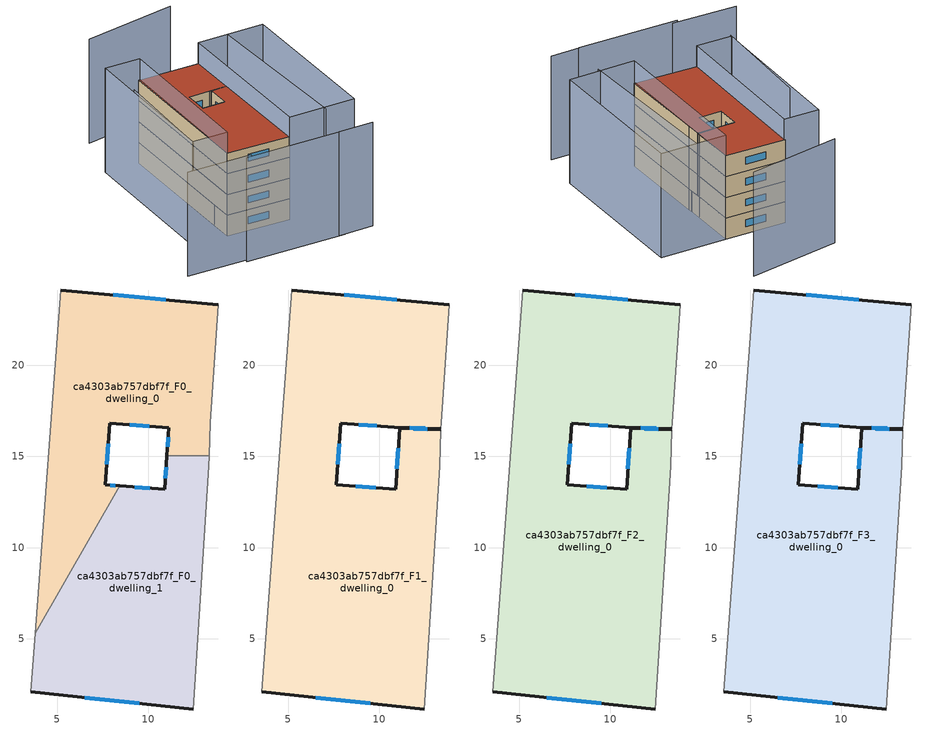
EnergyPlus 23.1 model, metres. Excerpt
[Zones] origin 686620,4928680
ca4303ab757dbf7f_F0_dwelling_0
 floor ground (EU_floor_Construction): 13.84,23.33 13.39,16.86 13.33,15.05 11.02,15.03 11.13,16.58 7.89,16.82 7.63,13.43 8.45,13.38 3.79,5.3 5.2,24.13 z0
 wall outside (EU_wall_Construction): 8.45,13.38 7.63,13.43 7.89,16.82 11.13,16.58 11.02,15.03 / 13.84,23.33 5.2,24.13 z0:3
 wall adiabatic (EU_wall_Construction): 13.33,15.05 13.39,16.86 13.84,23.33 / 5.2,24.13 3.79,5.3 z0:3
 wall to ca4303ab757dbf7f_F0_dwelling_1 (EU_wall_Construction): 11.02,15.03 13.33,15.05 / 3.79,5.3 8.45,13.38 z0:3
 window (EU_Window_Construction): 11.1,16.07 11.06,15.54 / 8.97,16.74 10.05,16.66 / 7.72,14.56 7.81,15.69 / 8.18,13.4 7.9,13.42 / 10.96,23.6 8.08,23.87 z1:2
 roof outside (EU_roof_Construction): 13.33,15.05 13.38,16.53 10.84,16.61 11.13,16.58 11.02,15.03 11.13,16.55 13.38,16.48 z3
ca4303ab757dbf7f_F0_dwelling_1
 floor ground (EU_floor_Construction): 13.33,15.05 13.31,14.46 12.46,1.14 3.55,2.08 3.79,5.3 8.45,13.38 10.89,13.21 11.02,15.03 z0
 wall outside (EU_wall_Construction): 3.55,2.08 12.46,1.14 / 11.02,15.03 10.89,13.21 8.45,13.38 z0:3
 wall adiabatic (EU_wall_Construction): 3.79,5.3 3.55,2.08 / 12.46,1.14 13.31,14.46 13.33,15.05 z0:3
 window (EU_Window_Construction): 6.52,1.76 9.49,1.45 / 10.08,13.26 9.26,13.32 / 10.98,14.42 10.93,13.81 z1:2
ca4303ab757dbf7f_F1_dwelling_0
 floor to ca4303ab757dbf7f_F0_dwelling_0 (EU_floor_Construction): 13.84,23.33 13.39,16.86 13.38,16.53 10.84,16.61 7.89,16.82 7.63,13.43 8.45,13.38 3.79,5.3 5.2,24.13 z3; 13.38,16.48 13.33,15.05 11.02,15.03 11.13,16.55 z3
 floor to ca4303ab757dbf7f_F0_dwelling_1 (EU_floor_Construction): 13.33,15.05 13.31,14.46 12.46,1.14 3.55,2.08 3.79,5.3 8.45,13.38 10.89,13.21 11.02,15.03 z3
 wall outside (EU_wall_Construction): 13.38,16.53 10.83,16.61 / 13.38,16.48 11.13,16.55 10.89,13.21 7.63,13.43 7.89,16.82 10.83,16.61 / 3.55,2.08 12.46,1.14 / 13.84,23.33 5.2,24.13 z3:6
 wall adiabatic (EU_wall_Construction): 13.38,16.53 13.39,16.86 13.84,23.33 / 12.46,1.14 13.31,14.46 13.38,16.48 / 5.2,24.13 3.55,2.08 z3:6
 window (EU_Window_Construction): 12.53,16.55 11.68,16.58 / 8.87,16.75 9.85,16.68 / 7.72,14.56 7.81,15.69 / 9.81,13.28 8.72,13.36 / 11.05,15.44 10.97,14.32 / 12.63,16.5 11.88,16.53 / 6.52,1.76 9.49,1.45 / 10.96,23.6 8.08,23.87 z4:5
ca4303ab757dbf7f_F2_dwelling_0
 floor to ca4303ab757dbf7f_F1_dwelling_0 (EU_floor_Construction): 13.84,23.33 13.39,16.86 13.38,16.53 10.83,16.61 7.89,16.82 7.63,13.43 10.89,13.21 11.13,16.55 13.38,16.48 13.31,14.46 12.46,1.14 3.55,2.08 5.2,24.13 z6
 wall outside (EU_wall_Construction): 13.38,16.53 10.83,16.61 / 13.38,16.48 11.13,16.55 10.89,13.21 7.63,13.43 7.89,16.82 10.83,16.61 / 3.55,2.08 12.46,1.14 / 13.84,23.33 5.2,24.13 z6:9
 wall adiabatic (EU_wall_Construction): 13.38,16.53 13.39,16.86 13.84,23.33 / 12.46,1.14 13.31,14.46 13.38,16.48 / 5.2,24.13 3.55,2.08 z6:9
 window (EU_Window_Construction): 12.53,16.55 11.68,16.58 / 8.87,16.75 9.85,16.68 / 7.72,14.56 7.81,15.69 / 9.81,13.28 8.72,13.36 / 11.05,15.44 10.97,14.32 / 12.63,16.5 11.88,16.53 / 6.52,1.76 9.49,1.45 / 10.96,23.6 8.08,23.87 z7:8
ca4303ab757dbf7f_F3_dwelling_0
 floor to ca4303ab757dbf7f_F2_dwelling_0 (EU_floor_Construction): 13.84,23.33 13.39,16.86 13.38,16.53 10.83,16.61 7.89,16.82 7.63,13.43 10.89,13.21 11.13,16.55 13.38,16.48 13.31,14.46 12.46,1.14 3.55,2.08 5.2,24.13 z9
 wall outside (EU_wall_Construction): 13.38,16.53 10.83,16.61 / 13.38,16.48 11.13,16.55 10.89,13.21 7.63,13.43 7.89,16.82 10.83,16.61 / 3.55,2.08 12.46,1.14 / 13.84,23.33 5.2,24.13 z9:12
 wall adiabatic (EU_wall_Construction): 13.38,16.53 13.39,16.86 13.84,23.33 / 12.46,1.14 13.31,14.46 13.38,16.48 / 5.2,24.13 3.55,2.08 z9:12
 window (EU_Window_Construction): 12.53,16.55 11.68,16.58 / 8.87,16.75 9.85,16.68 / 7.72,14.56 7.81,15.69 / 9.81,13.28 8.72,13.36 / 11.05,15.44 10.97,14.32 / 12.63,16.5 11.88,16.53 / 6.52,1.76 9.49,1.45 / 10.96,23.6 8.08,23.87 z10:11
 roof outside (EU_roof_Construction): 12.46,1.14 13.31,14.46 13.38,16.48 11.13,16.55 10.89,13.21 7.63,13.43 7.89,16.82 10.83,16.61 13.38,16.53 13.39,16.86 13.84,23.33 5.2,24.13 3.55,2.08 z12
shading: -6.49,-3.6 2.69,-4.49 / 1.75,-4.76 16.09,-5.95 / 15.21,-5.9 20.17,-6.2 / 0.2,17.84 -1.51,2.28 / 17.23,-0.02 18.08,22.95 / 16.42,33.26 3.05,31.97 / 12.29,0.82 13.84,23.33 / 13.84,23.33 23.28,22.69 / 23.28,22.69 21.74,0.17 / 21.74,0.17 12.29,0.82 / -1.49,2.49 0.35,24.57 / 0.35,24.57 5.39,24.15 / 5.39,24.15 3.55,2.07 / 3.55,2.07 -1.49,2.49 z0:15
[Building]
EU S2 Campaign: North Axis=0; Terrain=City; Solar Distribution=FullExterior
[Site:Location]
Bologna: Latitude=44.5; Longitude=11.25; Time Zone=1; Elevation=37
[SizingPeriod:WeatherFileDays]
AnnualSizingPeriod: Begin Month=1; Begin Day of Month=1; End Month=12; End Day of Month=31; Day of Week for Start Day=Monday; Use Weather File Daylight Saving Period=No; Use Weather File Rain and Snow Indicators=No
[MATERIAL]
EU_InternalMass_Material: Roughness=MediumRough; Thickness=0.1; Conductivity=1; Density=1800; Specific Heat=900; Thermal Absorptance=0.9; Solar Absorptance=0.7; Visible Absorptance=0.7
[MATERIAL:NOMASS] Roughness=MediumRough; Thermal Absorptance=0.9; Solar Absorptance=0.7; Visible Absorptance=0.7
Name | Thermal Resistance
EU_wall_NoMass | 0.937881
EU_roof_NoMass | 0.548572
EU_floor_NoMass | 0.71348
[WINDOWMATERIAL:SIMPLEGLAZINGSYSTEM]
EU_Window_SimpleGlazing: UFactor=4.25633; Solar Heat Gain Coefficient=0.85; Visible Transmittance=0.85
[CONSTRUCTION]
EU_wall_Construction: EU_wall_NoMass
EU_roof_Construction: EU_roof_NoMass
EU_floor_Construction: EU_floor_NoMass
EU_InternalMass_Construction: EU_InternalMass_Material
EU_Window_Construction: EU_Window_SimpleGlazing
[ZONE] Type=1; Multiplier=1; Ceiling Height=autocalculate; Floor Area=autocalculate; Part of Total Floor Area=Yes
Name | Volume
ca4303ab757dbf7f_F0_dwelling_0 | 276.59
ca4303ab757dbf7f_F1_dwelling_0 | 552.836
ca4303ab757dbf7f_F2_dwelling_0; ca4303ab757dbf7f_F3_dwelling_0 | 552.851
ca4303ab757dbf7f_F0_dwelling_1 | 276.58
[INTERNALMASS] Construction=EU_InternalMass_Construction
Name | Zone or ZoneList | Surface Area
ca4303ab757dbf7f_F0_dwelling_0_EU_InternalMass | ca4303ab757dbf7f_F0_dwelling_0 | 92.1969
ca4303ab757dbf7f_F0_dwelling_1_EU_InternalMass | ca4303ab757dbf7f_F0_dwelling_1 | 92.1932
ca4303ab757dbf7f_F1_dwelling_0_EU_InternalMass | ca4303ab757dbf7f_F1_dwelling_0 | 184.277
ca4303ab757dbf7f_F2_dwelling_0_EU_InternalMass | ca4303ab757dbf7f_F2_dwelling_0 | 184.277
ca4303ab757dbf7f_F3_dwelling_0_EU_InternalMass | ca4303ab757dbf7f_F3_dwelling_0 | 184.277
[OTHEREQUIPMENT] Fuel Type=Electricity; Design Level Calculation Method=Watts/Area; Power per Zone Floor Area=1; Fraction Latent=0; Fraction Radiant=0; Fraction Lost=0; Carbon Dioxide Generation Rate=0; EndUse Subcategory=EU_Step8_InternalGains
Name | Zone or ZoneList or Space or SpaceList | Schedule
EU_Step8_InternalGain_ca4303ab757dbf7f_F0_dwelling_0_f000 | ca4303ab757dbf7f_F0_dwelling_0 | EU_Step8_GainSchedule_ca4303ab757dbf7f_F0_dwelling_0_f000
EU_Step8_InternalGain_ca4303ab757dbf7f_F0_dwelling_1_f000 | ca4303ab757dbf7f_F0_dwelling_1 | EU_Step8_GainSchedule_ca4303ab757dbf7f_F0_dwelling_1_f000
EU_Step8_InternalGain_ca4303ab757dbf7f_F1_dwelling_0_f000 | ca4303ab757dbf7f_F1_dwelling_0 | EU_Step8_GainSchedule_ca4303ab757dbf7f_F1_dwelling_0_f000
EU_Step8_InternalGain_ca4303ab757dbf7f_F2_dwelling_0_f000 | ca4303ab757dbf7f_F2_dwelling_0 | EU_Step8_GainSchedule_ca4303ab757dbf7f_F2_dwelling_0_f000
EU_Step8_InternalGain_ca4303ab757dbf7f_F3_dwelling_0_f000 | ca4303ab757dbf7f_F3_dwelling_0 | EU_Step8_GainSchedule_ca4303ab757dbf7f_F3_dwelling_0_f000
[ZONEVENTILATION:DESIGNFLOWRATE] Schedule=EU_AlwaysOn; Design Flow Rate Calculation Method=AirChanges/Hour; Air Changes per Hour=0.687892; Ventilation Type=Natural; Fan Pressure Rise=0; Fan Total Efficiency=1; Constant Term Coefficient=1; Temperature Term Coefficient=0; Velocity Term Coefficient=0; Velocity Squared Term Coefficient=0; Minimum Indoor Temperature=-100; Maximum Indoor Temperature=100; Delta Temperature=-100; Minimum Outdoor Temperature=-100; Maximum Outdoor Temperature=100; Maximum Wind Speed=40
Name | Zone or ZoneList or Space or SpaceList
EU_ConstantAir_ca4303ab757dbf7f_F0_dwelling_0 | ca4303ab757dbf7f_F0_dwelling_0
EU_ConstantAir_ca4303ab757dbf7f_F0_dwelling_1 | ca4303ab757dbf7f_F0_dwelling_1
EU_ConstantAir_ca4303ab757dbf7f_F1_dwelling_0 | ca4303ab757dbf7f_F1_dwelling_0
EU_ConstantAir_ca4303ab757dbf7f_F2_dwelling_0 | ca4303ab757dbf7f_F2_dwelling_0
EU_ConstantAir_ca4303ab757dbf7f_F3_dwelling_0 | ca4303ab757dbf7f_F3_dwelling_0
[HVACTEMPLATE:THERMOSTAT] Constant Heating Setpoint=20; Constant Cooling Setpoint=50
EU_HeatOnly_ca4303ab757dbf7f_F0_dwelling_0; EU_HeatOnly_ca4303ab757dbf7f_F0_dwelling_1; EU_HeatOnly_ca4303ab757dbf7f_F1_dwelling_0; EU_HeatOnly_ca4303ab757dbf7f_F2_dwelling_0; EU_HeatOnly_ca4303ab757dbf7f_F3_dwelling_0
[HVACTEMPLATE:ZONE:IDEALLOADSAIRSYSTEM] System Availability Schedule=EU_AlwaysOn; Maximum Heating Supply Air Temperature=50; Minimum Cooling Supply Air Temperature=13; Maximum Heating Supply Air Humidity Ratio=0.0156; Minimum Cooling Supply Air Humidity Ratio=0.0077; Heating Limit=NoLimit; Cooling Limit=NoLimit; Heating Availability Schedule=EU_AlwaysOn; Cooling Availability Schedule=EU_CoolingOff; Dehumidification Control Type=ConstantSensibleHeatRatio; Cooling Sensible Heat Ratio=0.7; Dehumidification Setpoint=60; Humidification Control Type=None; Humidification Setpoint=30; Outdoor Air Method=None; Outdoor Air Flow Rate per Person=0.00944; Outdoor Air Flow Rate per Zone Floor Area=0; Outdoor Air Flow Rate per Zone=0; Demand Controlled Ventilation Type=None; Outdoor Air Economizer Type=NoEconomizer; Heat Recovery Type=None; Sensible Heat Recovery Effectiveness=0.7; Latent Heat Recovery Effectiveness=0.65
Name | Template Thermostat
ca4303ab757dbf7f_F0_dwelling_0 | EU_HeatOnly_ca4303ab757dbf7f_F0_dwelling_0
ca4303ab757dbf7f_F0_dwelling_1 | EU_HeatOnly_ca4303ab757dbf7f_F0_dwelling_1
ca4303ab757dbf7f_F1_dwelling_0 | EU_HeatOnly_ca4303ab757dbf7f_F1_dwelling_0
ca4303ab757dbf7f_F2_dwelling_0 | EU_HeatOnly_ca4303ab757dbf7f_F2_dwelling_0
ca4303ab757dbf7f_F3_dwelling_0 | EU_HeatOnly_ca4303ab757dbf7f_F3_dwelling_0
[SIZING:ZONE] Zone Cooling Design Supply Air Temperature Input Method=SupplyAirTemperature; Zone Cooling Design Supply Air Temperature=13; Zone Heating Design Supply Air Temperature Input Method=SupplyAirTemperature; Zone Heating Design Supply Air Temperature=50; Zone Cooling Design Supply Air Humidity Ratio=0.008; Zone Heating Design Supply Air Humidity Ratio=0.008; Cooling Design Air Flow Method=DesignDay; Cooling Design Air Flow Rate=0; Cooling Minimum Air Flow per Zone Floor Area=0.000762; Cooling Minimum Air Flow=0; Cooling Minimum Air Flow Fraction=0.2; Heating Design Air Flow Method=DesignDay; Heating Design Air Flow Rate=0; Heating Maximum Air Flow per Zone Floor Area=0.002032; Heating Maximum Air Flow=0.141576; Heating Maximum Air Flow Fraction=0.3; Account for Dedicated Outdoor Air System=No; Dedicated Outdoor Air System Control Strategy=NeutralSupplyAir; Dedicated Outdoor Air Low Setpoint Temperature for Design=autosize; Dedicated Outdoor Air High Setpoint Temperature for Design=autosize; Zone Load Sizing Method=Sensible Load Only No Latent Load; Zone Latent Cooling Design Supply Air Humidity Ratio Input Method=HumidityRatioDifference; Zone Cooling Design Supply Air Humidity Ratio Difference=0.005; Zone Latent Heating Design Supply Air Humidity Ratio Input Method=HumidityRatioDifference; Zone Humidification Design Supply Air Humidity Ratio Difference=0.005
ca4303ab757dbf7f_F0_dwelling_0; ca4303ab757dbf7f_F0_dwelling_1; ca4303ab757dbf7f_F1_dwelling_0; ca4303ab757dbf7f_F2_dwelling_0; ca4303ab757dbf7f_F3_dwelling_0
[SCHEDULE:CONSTANT]
Name | Hourly Value
EU_AlwaysOn | 1
EU_CoolingOff | 0
[SCHEDULE:FILE] Column Number=1; Rows to Skip at Top=0; Number of Hours of Data=8760; Column Separator=Comma; Interpolate to Timestep=No; Minutes per Item=60; Adjust Schedule for Daylight Savings=Yes
Name | File
EU_Step8_GainSchedule_ca4303ab757dbf7f_F0_dwelling_0_f000 | ../../schedules/ca4303ab757dbf7f/ca4303ab757dbf7f_F0_dwelling_0_f000_gain.csv
EU_Step8_GainSchedule_ca4303ab757dbf7f_F0_dwelling_1_f000 | ../../schedules/ca4303ab757dbf7f/ca4303ab757dbf7f_F0_dwelling_1_f000_gain.csv
EU_Step8_GainSchedule_ca4303ab757dbf7f_F1_dwelling_0_f000 | ../../schedules/ca4303ab757dbf7f/ca4303ab757dbf7f_F1_dwelling_0_f000_gain.csv
EU_Step8_GainSchedule_ca4303ab757dbf7f_F2_dwelling_0_f000 | ../../schedules/ca4303ab757dbf7f/ca4303ab757dbf7f_F2_dwelling_0_f000_gain.csv
EU_Step8_GainSchedule_ca4303ab757dbf7f_F3_dwelling_0_f000 | ../../schedules/ca4303ab757dbf7f/ca4303ab757dbf7f_F3_dwelling_0_f000_gain.csv
